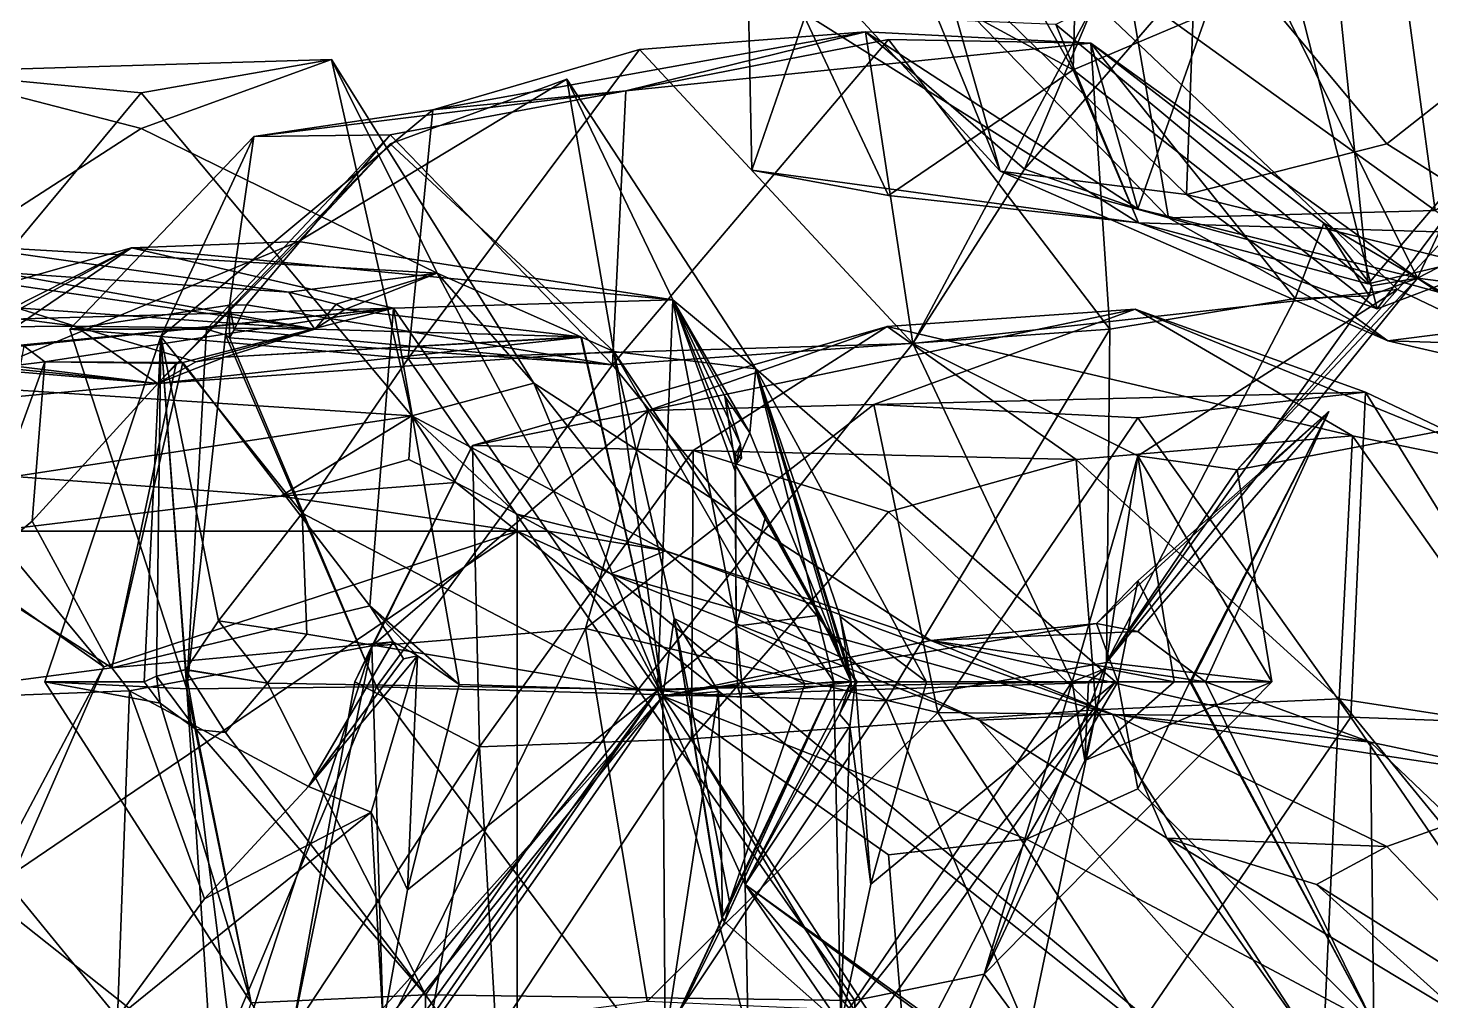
# Model space of a CAD drawing. Extents: x 290083 to 295691, y 4553739 to 4561622.
# Drawn here: x 293795.3 to 293866.2, y 4558730.4 to 4558779.6 of the extents above; entities that cross this region are included whole.
import ezdxf

# ---------------------------------------------------------------- set-up
doc = ezdxf.new("R2010")
doc.units = 0
doc.layers.add('Au_ppm_Pref_-_0_3', color=7, linetype='CONTINUOUS')

msp = doc.modelspace()

# ---------------------------------------------------------------- linework, layer by layer
at = {"layer": 'Au_ppm_Pref_-_0_3'}
for points in [[(293831.584, 4558786.445, 1923.218), (293834.484, 4558801.659, 1925.691), (293848.12, 4558777.49, 1925.798)], [(293848.12, 4558777.49, 1925.798), (293834.484, 4558801.659, 1925.691), (293848.603, 4558796.134, 1927.676)], [(293859.211, 4558782.195, 1928.03), (293848.12, 4558777.49, 1925.798), (293848.603, 4558796.134, 1927.676)], [(293864.497, 4558784.618, 1810.854), (293889.285, 4558787.433, 1811.132), (293879.028, 4558778.071, 1808.081)], [(293831.584, 4558786.445, 1923.218), (293848.12, 4558777.49, 1925.798), (293838.787, 4558771.142, 1922.086)], [(293831.584, 4558786.445, 1923.218), (293838.787, 4558771.142, 1922.086), (293831.878, 4558772.423, 1918.402)], [(293831.584, 4558786.445, 1923.218), (293831.878, 4558772.423, 1918.402), (293834.602, 4558780.308, 1916.879)], [(293861.002, 4558786.654, 1907.547), (293847.24, 4558779.785, 1911.396), (293863.035, 4558766.673, 1912.78)], [(293861.002, 4558786.654, 1907.547), (293863.035, 4558766.673, 1912.78), (293876.437, 4558782.374, 1912.6)], [(293839.891, 4558783.47, 1799.456), (293844.434, 4558772.362, 1793.676), (293832.935, 4558784.877, 1793.676)], [(293841.255, 4558783.494, 1788.265), (293832.935, 4558784.877, 1793.676), (293844.434, 4558772.362, 1793.676)], [(293841.255, 4558783.494, 1788.265), (293853.852, 4558771.179, 1788.842), (293854.375, 4558785.275, 1784.233)], [(293851.386, 4558770.463, 1872.916), (293845.667, 4558772.466, 1870.887), (293856.543, 4558785.046, 1871.59)], [(293845.667, 4558772.466, 1870.887), (293849.221, 4558780.898, 1864.719), (293856.543, 4558785.046, 1871.59)], [(293851.386, 4558770.463, 1872.916), (293856.543, 4558785.046, 1871.59), (293865.532, 4558766.958, 1875.837)], [(293853.852, 4558771.179, 1788.842), (293863.986, 4558773.743, 1784.92), (293854.375, 4558785.275, 1784.233)], [(293876.058, 4558783.263, 1783.763), (293854.375, 4558785.275, 1784.233), (293863.986, 4558773.743, 1784.92)], [(293856.543, 4558785.046, 1871.59), (293872.685, 4558782.195, 1878.742), (293865.532, 4558766.958, 1875.837)], [(293864.497, 4558784.618, 1810.854), (293866.418, 4558770.383, 1804.699), (293850.95, 4558781.549, 1805.457)], [(293864.497, 4558784.618, 1810.854), (293879.028, 4558778.071, 1808.081), (293866.418, 4558770.383, 1804.699)], [(293839.891, 4558783.47, 1799.456), (293850.95, 4558781.549, 1805.457), (293852.944, 4558770.002, 1798.475)], [(293839.891, 4558783.47, 1799.456), (293852.944, 4558770.002, 1798.475), (293844.434, 4558772.362, 1793.676)], [(293841.255, 4558783.494, 1788.265), (293844.434, 4558772.362, 1793.676), (293853.852, 4558771.179, 1788.842)], [(293877.158, 4558765.451, 1788.138), (293876.058, 4558783.263, 1783.763), (293863.986, 4558773.743, 1784.92)], [(293859.211, 4558782.195, 1928.03), (293863.497, 4558765.404, 1924.229), (293848.12, 4558777.49, 1925.798)], [(293859.211, 4558782.195, 1928.03), (293876.125, 4558782.465, 1924.317), (293863.497, 4558765.404, 1924.229)], [(293863.035, 4558766.673, 1912.78), (293873.244, 4558769.101, 1918.402), (293876.437, 4558782.374, 1912.6)], [(293863.497, 4558765.404, 1924.229), (293876.125, 4558782.465, 1924.317), (293873.244, 4558769.101, 1918.402)], [(293865.532, 4558766.958, 1875.837), (293872.685, 4558782.195, 1878.742), (293876.585, 4558772.67, 1880.002)], [(293852.944, 4558770.002, 1798.475), (293850.95, 4558781.549, 1805.457), (293866.418, 4558770.383, 1804.699)], [(293840.012, 4558763.662, 1866.218), (293864.527, 4558766.376, 1867.255), (293849.221, 4558780.898, 1864.719)], [(293840.012, 4558763.662, 1866.218), (293849.221, 4558780.898, 1864.719), (293845.667, 4558772.466, 1870.887)], [(293849.221, 4558780.898, 1864.719), (293864.527, 4558766.376, 1867.255), (293877.512, 4558780.347, 1864.603)], [(293831.878, 4558772.423, 1918.402), (293851.423, 4558769.76, 1918.528), (293834.602, 4558780.308, 1916.879)], [(293847.24, 4558779.785, 1911.396), (293834.602, 4558780.308, 1916.879), (293851.423, 4558769.76, 1918.528)], [(293864.527, 4558766.376, 1867.255), (293875.86, 4558760.975, 1871.257), (293877.512, 4558780.347, 1864.603)], [(293815.742, 4558775.46, 1872.117), (293837.617, 4558779.414, 1871.263), (293825.502, 4558776.429, 1876.172)], [(293837.617, 4558779.414, 1871.263), (293815.742, 4558775.46, 1872.117), (293826.188, 4558778.512, 1866.176)], [(293849.014, 4558778.84, 1876.827), (293825.502, 4558776.429, 1876.172), (293837.617, 4558779.414, 1871.263)], [(293837.617, 4558779.414, 1871.263), (293826.188, 4558778.512, 1866.176), (293840.012, 4558763.662, 1866.218)], [(293851.386, 4558770.463, 1872.916), (293849.014, 4558778.84, 1876.827), (293837.617, 4558779.414, 1871.263)], [(293851.386, 4558770.463, 1872.916), (293837.617, 4558779.414, 1871.263), (293845.667, 4558772.466, 1870.887)], [(293845.667, 4558772.466, 1870.887), (293837.617, 4558779.414, 1871.263), (293840.012, 4558763.662, 1866.218)], [(293851.423, 4558769.76, 1918.528), (293863.035, 4558766.673, 1912.78), (293847.24, 4558779.785, 1911.396)], [(293815.742, 4558775.46, 1872.117), (293814.49, 4558762.894, 1865.867), (293826.188, 4558778.512, 1866.176)], [(293826.188, 4558778.512, 1866.176), (293814.49, 4558762.894, 1865.867), (293840.012, 4558763.662, 1866.218)], [(293825.502, 4558776.429, 1876.172), (293838.787, 4558779.018, 1881.707), (293824.821, 4558762.571, 1882.528)], [(293849.971, 4558764.377, 1882.099), (293824.821, 4558762.571, 1882.528), (293838.787, 4558779.018, 1881.707)], [(293849.014, 4558778.84, 1876.827), (293838.787, 4558779.018, 1881.707), (293825.502, 4558776.429, 1876.172)], [(293849.014, 4558778.84, 1876.827), (293849.971, 4558764.377, 1882.099), (293838.787, 4558779.018, 1881.707)], [(293859.343, 4558765.931, 1878.328), (293849.014, 4558778.84, 1876.827), (293860.787, 4558769.732, 1876.369)], [(293860.787, 4558769.732, 1876.369), (293849.014, 4558778.84, 1876.827), (293865.532, 4558766.958, 1875.837)], [(293849.971, 4558764.377, 1882.099), (293849.014, 4558778.84, 1876.827), (293859.343, 4558765.931, 1878.328)], [(293849.014, 4558778.84, 1876.827), (293851.386, 4558770.463, 1872.916), (293865.532, 4558766.958, 1875.837)], [(293810.625, 4558778.003, 1930.281), (293800.99, 4558776.322, 1934.262), (293789.899, 4558777.384, 1929.388)], [(293810.625, 4558778.003, 1930.281), (293789.899, 4558777.384, 1929.388), (293800.99, 4558774.523, 1926.898)], [(293810.625, 4558778.003, 1930.281), (293814.675, 4558759.994, 1935.271), (293800.99, 4558776.322, 1934.262)], [(293810.625, 4558778.003, 1930.281), (293800.99, 4558774.523, 1926.898), (293815.959, 4558767.213, 1924.555)], [(293810.625, 4558778.003, 1930.281), (293820.846, 4558761.655, 1930.281), (293814.675, 4558759.994, 1935.271)], [(293810.625, 4558778.003, 1930.281), (293815.959, 4558767.213, 1924.555), (293820.846, 4558761.655, 1930.281)], [(293789.899, 4558777.384, 1929.388), (293800.99, 4558776.322, 1934.262), (293788.805, 4558761.688, 1935.011)], [(293791.83, 4558768.605, 1923.259), (293800.99, 4558774.523, 1926.898), (293789.899, 4558777.384, 1929.388)], [(293838.787, 4558771.142, 1922.086), (293848.12, 4558777.49, 1925.798), (293851.423, 4558769.76, 1918.528)], [(293848.12, 4558777.49, 1925.798), (293863.497, 4558765.404, 1924.229), (293851.423, 4558769.76, 1918.528)], [(293815.742, 4558775.46, 1872.117), (293825.502, 4558776.429, 1876.172), (293806.698, 4558774.121, 1876.827)], [(293825.502, 4558776.429, 1876.172), (293813.589, 4558774.207, 1880.103), (293806.698, 4558774.121, 1876.827)], [(293808.954, 4558768.809, 1911.554), (293822.526, 4558777.016, 1912.463), (293813.589, 4558773.749, 1915.587)], [(293822.526, 4558777.016, 1912.463), (293808.954, 4558768.809, 1911.554), (293827.883, 4558765.869, 1906.474)], [(293822.526, 4558777.016, 1912.463), (293824.901, 4558763.254, 1917.774), (293813.589, 4558773.749, 1915.587)], [(293825.502, 4558776.429, 1876.172), (293824.821, 4558762.571, 1882.528), (293813.589, 4558774.207, 1880.103)], [(293822.526, 4558777.016, 1912.463), (293832.079, 4558762.377, 1912.463), (293824.901, 4558763.254, 1917.774)], [(293832.079, 4558762.377, 1912.463), (293822.526, 4558777.016, 1912.463), (293827.883, 4558765.869, 1906.474)], [(293814.675, 4558759.994, 1935.271), (293788.805, 4558761.688, 1935.011), (293800.99, 4558776.322, 1934.262)], [(293815.742, 4558775.46, 1872.117), (293801.996, 4558764.004, 1871.027), (293814.49, 4558762.894, 1865.867)], [(293815.742, 4558775.46, 1872.117), (293806.698, 4558774.121, 1876.827), (293801.996, 4558764.004, 1871.027)], [(293815.959, 4558767.213, 1924.555), (293800.99, 4558774.523, 1926.898), (293791.83, 4558768.605, 1923.259)], [(293797.396, 4558764.377, 1876.827), (293806.698, 4558774.121, 1876.827), (293805.466, 4558765.596, 1880.249)], [(293801.996, 4558764.004, 1871.027), (293806.698, 4558774.121, 1876.827), (293797.396, 4558764.377, 1876.827)], [(293801.831, 4558761.629, 1918.166), (293813.589, 4558773.749, 1915.587), (293824.901, 4558763.254, 1917.774)], [(293801.831, 4558761.629, 1918.166), (293808.954, 4558768.809, 1911.554), (293813.589, 4558773.749, 1915.587)], [(293805.466, 4558765.596, 1880.249), (293813.589, 4558774.207, 1880.103), (293806.329, 4558765.607, 1880.659)], [(293806.698, 4558774.121, 1876.827), (293813.589, 4558774.207, 1880.103), (293805.466, 4558765.596, 1880.249)], [(293806.329, 4558765.607, 1880.659), (293813.589, 4558774.207, 1880.103), (293824.821, 4558762.571, 1882.528)], [(293853.852, 4558771.179, 1788.842), (293877.158, 4558765.451, 1788.138), (293863.986, 4558773.743, 1784.92)], [(293838.787, 4558771.142, 1922.086), (293851.423, 4558769.76, 1918.528), (293831.878, 4558772.423, 1918.402)], [(293852.944, 4558770.002, 1798.475), (293864.03, 4558763.796, 1793.466), (293844.434, 4558772.362, 1793.676)], [(293853.852, 4558771.179, 1788.842), (293844.434, 4558772.362, 1793.676), (293864.03, 4558763.796, 1793.466)], [(293865.532, 4558766.958, 1875.837), (293876.585, 4558772.67, 1880.002), (293889.322, 4558763.889, 1879.255)], [(293853.852, 4558771.179, 1788.842), (293864.03, 4558763.796, 1793.466), (293877.158, 4558765.451, 1788.138)], [(293866.418, 4558770.383, 1804.699), (293877.005, 4558763.39, 1799.765), (293852.944, 4558770.002, 1798.475)], [(293877.005, 4558763.39, 1799.765), (293864.03, 4558763.796, 1793.466), (293852.944, 4558770.002, 1798.475)], [(293863.497, 4558765.404, 1924.229), (293873.244, 4558769.101, 1918.402), (293851.423, 4558769.76, 1918.528)], [(293851.423, 4558769.76, 1918.528), (293873.244, 4558769.101, 1918.402), (293863.035, 4558766.673, 1912.78)], [(293860.787, 4558769.732, 1876.369), (293863.081, 4558766.068, 1876.649), (293859.343, 4558765.931, 1878.328)], [(293863.197, 4558766.57, 1876.776), (293860.787, 4558769.732, 1876.369), (293865.532, 4558766.958, 1875.837)], [(293863.081, 4558766.068, 1876.649), (293860.787, 4558769.732, 1876.369), (293863.197, 4558766.57, 1876.776)], [(293801.831, 4558761.629, 1918.166), (293788.628, 4558760.408, 1913.028), (293808.954, 4558768.809, 1911.554)], [(293788.628, 4558760.408, 1913.028), (293800.515, 4558768.493, 1906.707), (293808.954, 4558768.809, 1911.554)], [(293791.83, 4558768.605, 1923.259), (293793.751, 4558767.265, 1922.28), (293808.461, 4558766.25, 1922.924)], [(293791.83, 4558768.605, 1923.259), (293808.461, 4558766.25, 1922.924), (293815.959, 4558767.213, 1924.555)], [(293808.954, 4558768.809, 1911.554), (293800.515, 4558768.493, 1906.707), (293827.883, 4558765.869, 1906.474)], [(293777.495, 4558761.944, 1905.753), (293792.758, 4558764.58, 1903.187), (293800.515, 4558768.493, 1906.707)], [(293800.515, 4558768.493, 1906.707), (293788.628, 4558760.408, 1913.028), (293777.495, 4558761.944, 1905.753)], [(293792.758, 4558764.58, 1903.187), (293793.885, 4558764.872, 1903.181), (293800.515, 4558768.493, 1906.707)], [(293793.885, 4558764.872, 1903.181), (293813.75, 4558765.436, 1899.818), (293800.515, 4558768.493, 1906.707)], [(293800.515, 4558768.493, 1906.707), (293813.75, 4558765.436, 1899.818), (293827.883, 4558765.869, 1906.474)], [(293791.249, 4558767.095, 1922.087), (293809.782, 4558764.377, 1922.547), (293793.751, 4558767.265, 1922.28)], [(293793.751, 4558767.265, 1922.28), (293809.782, 4558764.377, 1922.547), (293808.461, 4558766.25, 1922.924)], [(293810.861, 4558765.636, 1922.635), (293815.959, 4558767.213, 1924.555), (293808.461, 4558766.25, 1922.924)], [(293811.301, 4558765.372, 1922.449), (293815.959, 4558767.213, 1924.555), (293810.861, 4558765.636, 1922.635)], [(293811.301, 4558765.372, 1922.449), (293823.221, 4558763.998, 1919.048), (293815.959, 4558767.213, 1924.555)], [(293815.959, 4558767.213, 1924.555), (293823.221, 4558763.998, 1919.048), (293827.368, 4558745.821, 1924.304)], [(293820.846, 4558761.655, 1930.281), (293815.959, 4558767.213, 1924.555), (293827.368, 4558745.821, 1924.304)], [(293791.249, 4558767.095, 1922.087), (293794.691, 4558765.461, 1920.807), (293809.782, 4558764.377, 1922.547)], [(293849.8, 4558747.531, 1876.085), (293863.081, 4558766.068, 1876.649), (293865.532, 4558766.958, 1875.837)], [(293856.417, 4558757.263, 1870.887), (293849.8, 4558747.531, 1876.085), (293865.532, 4558766.958, 1875.837)], [(293856.417, 4558757.263, 1870.887), (293865.532, 4558766.958, 1875.837), (293875.86, 4558760.975, 1871.257)], [(293863.081, 4558766.068, 1876.649), (293863.197, 4558766.57, 1876.776), (293865.532, 4558766.958, 1875.837)], [(293865.532, 4558766.958, 1875.837), (293889.322, 4558763.889, 1879.255), (293882.787, 4558755.33, 1876.827)], [(293865.532, 4558766.958, 1875.837), (293882.787, 4558755.33, 1876.827), (293875.86, 4558760.975, 1871.257)], [(293797.668, 4558764.533, 1920.286), (293786.109, 4558766.033, 1920.485), (293779.313, 4558764.377, 1918.402)], [(293797.668, 4558764.533, 1920.286), (293794.691, 4558765.461, 1920.807), (293786.109, 4558766.033, 1920.485)], [(293808.461, 4558766.25, 1922.924), (293809.782, 4558764.377, 1922.547), (293810.861, 4558765.636, 1922.635)], [(293827.883, 4558765.869, 1906.474), (293813.75, 4558765.436, 1899.818), (293827.111, 4558746.118, 1900.1)], [(293827.883, 4558765.869, 1906.474), (293827.111, 4558746.118, 1900.1), (293831.081, 4558749.373, 1903.829)], [(293831.031, 4558758.036, 1906.354), (293827.883, 4558765.869, 1906.474), (293831.036, 4558757.196, 1906.109)], [(293831.036, 4558757.196, 1906.109), (293827.883, 4558765.869, 1906.474), (293831.081, 4558749.373, 1903.829)], [(293831.302, 4558758.546, 1906.693), (293827.883, 4558765.869, 1906.474), (293831.031, 4558758.036, 1906.354)], [(293830.513, 4558760.998, 1907.436), (293827.883, 4558765.869, 1906.474), (293831.302, 4558758.546, 1906.693)], [(293831.767, 4558759.142, 1908.38), (293827.883, 4558765.869, 1906.474), (293830.513, 4558760.998, 1907.436)], [(293832.079, 4558762.377, 1912.463), (293827.883, 4558765.869, 1906.474), (293831.767, 4558759.142, 1908.38)], [(293840.012, 4558763.662, 1866.218), (293851.386, 4558757.976, 1868.754), (293864.527, 4558766.376, 1867.255)], [(293849.8, 4558747.531, 1876.085), (293859.343, 4558765.931, 1878.328), (293863.081, 4558766.068, 1876.649)], [(293849.8, 4558747.531, 1876.085), (293849.971, 4558764.377, 1882.099), (293859.343, 4558765.931, 1878.328)], [(293851.386, 4558757.976, 1868.754), (293856.417, 4558757.263, 1870.887), (293864.527, 4558766.376, 1867.255)], [(293856.417, 4558757.263, 1870.887), (293875.86, 4558760.975, 1871.257), (293864.527, 4558766.376, 1867.255)], [(293813.75, 4558765.436, 1899.818), (293793.885, 4558764.872, 1903.181), (293794.56, 4558763.532, 1901.226)], [(293794.56, 4558763.532, 1901.226), (293795.069, 4558763.531, 1901.052), (293813.75, 4558765.436, 1899.818)], [(293794.691, 4558765.461, 1920.807), (293797.668, 4558764.533, 1920.286), (293809.782, 4558764.377, 1922.547)], [(293795.069, 4558763.531, 1901.052), (293796.13, 4558762.725, 1898.559), (293813.75, 4558765.436, 1899.818)], [(293796.13, 4558762.725, 1898.559), (293803.097, 4558762.689, 1896.12), (293813.75, 4558765.436, 1899.818)], [(293804.302, 4558764.377, 1880.249), (293797.396, 4558764.377, 1876.827), (293805.466, 4558765.596, 1880.249)], [(293803.097, 4558762.689, 1896.12), (293812.551, 4558750.395, 1896.201), (293813.75, 4558765.436, 1899.818)], [(293804.302, 4558764.377, 1880.249), (293805.466, 4558765.596, 1880.249), (293805.26, 4558764.097, 1880.674)], [(293805.466, 4558765.596, 1880.249), (293805.47, 4558763.948, 1880.797), (293805.26, 4558764.097, 1880.674)], [(293805.466, 4558765.596, 1880.249), (293806.329, 4558765.607, 1880.659), (293805.697, 4558764.339, 1880.776)], [(293805.47, 4558763.948, 1880.797), (293805.466, 4558765.596, 1880.249), (293805.697, 4558764.339, 1880.776)], [(293806.329, 4558765.607, 1880.659), (293824.821, 4558762.571, 1882.528), (293805.697, 4558764.339, 1880.776)], [(293810.861, 4558765.636, 1922.635), (293809.782, 4558764.377, 1922.547), (293811.301, 4558765.372, 1922.449)], [(293811.301, 4558765.372, 1922.449), (293809.782, 4558764.377, 1922.547), (293823.221, 4558763.998, 1919.048)], [(293812.551, 4558750.395, 1896.201), (293817.083, 4558746.415, 1896.847), (293813.75, 4558765.436, 1899.818)], [(293827.111, 4558746.118, 1900.1), (293813.75, 4558765.436, 1899.818), (293817.083, 4558746.415, 1896.847)], [(293826.635, 4558760.272, 1847.429), (293851.247, 4558765.384, 1847.378), (293838.036, 4558760.576, 1852.866)], [(293826.635, 4558760.272, 1847.429), (293838.724, 4558764.51, 1841.179), (293851.247, 4558765.384, 1847.378)], [(293862.906, 4558761.19, 1852.516), (293838.036, 4558760.576, 1852.866), (293851.247, 4558765.384, 1847.378)], [(293838.724, 4558764.51, 1841.179), (293862.239, 4558758.989, 1842.163), (293851.247, 4558765.384, 1847.378)], [(293871.456, 4558757.123, 1847.13), (293862.906, 4558761.19, 1852.516), (293851.247, 4558765.384, 1847.378)], [(293862.239, 4558758.989, 1842.163), (293871.456, 4558757.123, 1847.13), (293851.247, 4558765.384, 1847.378)], [(293888.936, 4558758.033, 1793.792), (293877.158, 4558765.451, 1788.138), (293864.03, 4558763.796, 1793.466)], [(293797.668, 4558764.533, 1920.286), (293779.313, 4558764.377, 1918.402), (293801.831, 4558761.629, 1918.166)], [(293801.831, 4558761.629, 1918.166), (293779.313, 4558764.377, 1918.402), (293783.378, 4558763.509, 1917.668)], [(293804.302, 4558764.377, 1880.249), (293803.308, 4558746.207, 1876.564), (293797.396, 4558764.377, 1876.827)], [(293801.996, 4558764.004, 1871.027), (293797.396, 4558764.377, 1876.827), (293803.308, 4558746.207, 1876.564)], [(293803.769, 4558762.723, 1919.331), (293797.668, 4558764.533, 1920.286), (293801.831, 4558761.629, 1918.166)], [(293797.668, 4558764.533, 1920.286), (293803.769, 4558762.723, 1919.331), (293809.782, 4558764.377, 1922.547)], [(293805.26, 4558764.097, 1880.674), (293803.308, 4558746.207, 1876.564), (293804.302, 4558764.377, 1880.249)], [(293803.769, 4558762.723, 1919.331), (293805.206, 4558762.963, 1919.692), (293809.782, 4558764.377, 1922.547)], [(293805.206, 4558762.963, 1919.692), (293823.233, 4558763.987, 1919.042), (293809.782, 4558764.377, 1922.547)], [(293805.697, 4558764.339, 1880.776), (293824.821, 4558762.571, 1882.528), (293805.47, 4558763.948, 1880.797)], [(293805.47, 4558763.948, 1880.797), (293805.697, 4558764.339, 1880.776), (293805.47, 4558763.948, 1880.797)], [(293823.221, 4558763.998, 1919.048), (293809.782, 4558764.377, 1922.547), (293823.233, 4558763.987, 1919.042)], [(293826.635, 4558760.272, 1847.429), (293817.748, 4558758.495, 1841.191), (293838.724, 4558764.51, 1841.179)], [(293817.748, 4558758.495, 1841.191), (293828.903, 4558758.249, 1836.014), (293838.724, 4558764.51, 1841.179)], [(293838.659, 4558745.6, 1882.1), (293824.821, 4558762.571, 1882.528), (293849.971, 4558764.377, 1882.099)], [(293828.903, 4558758.249, 1836.014), (293848.266, 4558757.798, 1835.973), (293838.724, 4558764.51, 1841.179)], [(293849.8, 4558747.531, 1876.085), (293838.659, 4558745.6, 1882.1), (293849.971, 4558764.377, 1882.099)], [(293862.239, 4558758.989, 1842.163), (293838.724, 4558764.51, 1841.179), (293848.266, 4558757.798, 1835.973)], [(293801.149, 4558746.559, 1867.487), (293801.996, 4558764.004, 1871.027), (293796.12, 4558746.559, 1870.887)], [(293796.12, 4558746.559, 1870.887), (293801.996, 4558764.004, 1871.027), (293803.308, 4558746.207, 1876.564)], [(293801.149, 4558746.559, 1867.487), (293801.775, 4558746.84, 1867.13), (293801.996, 4558764.004, 1871.027)], [(293803.251, 4558747.171, 1866.21), (293801.996, 4558764.004, 1871.027), (293801.775, 4558746.84, 1867.13)], [(293823.263, 4558763.979, 1919.015), (293805.206, 4558762.963, 1919.692), (293801.831, 4558761.629, 1918.166)], [(293823.263, 4558763.979, 1919.015), (293801.831, 4558761.629, 1918.166), (293824.901, 4558763.254, 1917.774)], [(293804.911, 4558749.641, 1866.198), (293809.135, 4558755.078, 1865.948), (293801.996, 4558764.004, 1871.027)], [(293814.49, 4558762.894, 1865.867), (293801.996, 4558764.004, 1871.027), (293809.135, 4558755.078, 1865.948)], [(293803.251, 4558747.171, 1866.21), (293804.911, 4558749.641, 1866.198), (293801.996, 4558764.004, 1871.027)], [(293812.891, 4558746.293, 1883.189), (293803.308, 4558746.207, 1876.564), (293805.26, 4558764.097, 1880.674)], [(293805.206, 4558762.963, 1919.692), (293823.263, 4558763.979, 1919.015), (293823.233, 4558763.987, 1919.042)], [(293812.891, 4558746.293, 1883.189), (293805.26, 4558764.097, 1880.674), (293805.47, 4558763.948, 1880.797)], [(293812.891, 4558746.293, 1883.189), (293805.47, 4558763.948, 1880.797), (293805.47, 4558763.948, 1880.797)], [(293824.821, 4558762.571, 1882.528), (293812.891, 4558746.293, 1883.189), (293805.47, 4558763.948, 1880.797)], [(293826.122, 4558746.167, 1866.259), (293840.012, 4558763.662, 1866.218), (293814.49, 4558762.894, 1865.867)], [(293823.221, 4558763.998, 1919.048), (293823.233, 4558763.987, 1919.042), (293827.368, 4558745.821, 1924.304)], [(293823.233, 4558763.987, 1919.042), (293823.263, 4558763.979, 1919.015), (293827.368, 4558745.821, 1924.304)], [(293824.901, 4558763.254, 1917.774), (293827.368, 4558745.821, 1924.304), (293823.263, 4558763.979, 1919.015)], [(293826.122, 4558746.167, 1866.259), (293848.077, 4558746.559, 1866.508), (293840.012, 4558763.662, 1866.218)], [(293840.012, 4558763.662, 1866.218), (293848.077, 4558746.559, 1866.508), (293851.386, 4558757.976, 1868.754)], [(293877.005, 4558763.39, 1799.765), (293888.936, 4558758.033, 1793.792), (293864.03, 4558763.796, 1793.466)], [(293801.831, 4558761.629, 1918.166), (293783.378, 4558763.509, 1917.668), (293781.894, 4558763.277, 1916.913)], [(293801.831, 4558761.629, 1918.166), (293781.894, 4558763.277, 1916.913), (293788.628, 4558760.408, 1913.028)], [(293796.13, 4558762.725, 1898.559), (293795.069, 4558763.531, 1901.052), (293794.898, 4558762.57, 1898.948)], [(293803.769, 4558762.723, 1919.331), (293801.831, 4558761.629, 1918.166), (293805.206, 4558762.963, 1919.692)], [(293826.122, 4558746.167, 1866.259), (293814.49, 4558762.894, 1865.867), (293809.135, 4558755.078, 1865.948)], [(293834.56, 4558746.435, 1919.006), (293827.946, 4558749.751, 1922.042), (293824.901, 4558763.254, 1917.774)], [(293834.56, 4558746.435, 1919.006), (293824.901, 4558763.254, 1917.774), (293836.014, 4558746.559, 1917.934)], [(293827.368, 4558745.821, 1924.304), (293824.901, 4558763.254, 1917.774), (293827.946, 4558749.751, 1922.042)], [(293824.901, 4558763.254, 1917.774), (293832.079, 4558762.377, 1912.463), (293836.014, 4558746.559, 1917.934)], [(293796.13, 4558762.725, 1898.559), (293792.188, 4558751.936, 1895.819), (293795.486, 4558754.667, 1895.674)], [(293794.898, 4558762.57, 1898.948), (293792.188, 4558751.936, 1895.819), (293796.13, 4558762.725, 1898.559)], [(293796.13, 4558762.725, 1898.559), (293795.486, 4558754.667, 1895.674), (293802.772, 4558762.643, 1896.107)], [(293802.772, 4558762.643, 1896.107), (293795.486, 4558754.667, 1895.674), (293799.518, 4558747.262, 1895.663)], [(293803.097, 4558762.689, 1896.12), (293796.13, 4558762.725, 1898.559), (293802.772, 4558762.643, 1896.107)], [(293799.518, 4558747.262, 1895.663), (293803.097, 4558762.689, 1896.12), (293802.772, 4558762.643, 1896.107)], [(293803.097, 4558762.689, 1896.12), (293799.518, 4558747.262, 1895.663), (293812.551, 4558750.395, 1896.201)], [(293824.821, 4558762.571, 1882.528), (293838.659, 4558745.6, 1882.1), (293812.891, 4558746.293, 1883.189)], [(293832.079, 4558762.377, 1912.463), (293831.767, 4558759.142, 1908.38), (293836.312, 4558748.002, 1907.209)], [(293832.079, 4558762.377, 1912.463), (293836.312, 4558748.002, 1907.209), (293836.898, 4558746.559, 1907.051)], [(293832.079, 4558762.377, 1912.463), (293836.343, 4558749.857, 1908.362), (293840.705, 4558746.559, 1908.593)], [(293832.079, 4558762.377, 1912.463), (293836.801, 4558747.119, 1907.273), (293836.343, 4558749.857, 1908.362)], [(293832.079, 4558762.377, 1912.463), (293836.898, 4558746.559, 1907.051), (293836.801, 4558747.119, 1907.273)], [(293832.079, 4558762.377, 1912.463), (293840.705, 4558746.559, 1908.593), (293850.263, 4558746.559, 1912.463)], [(293832.079, 4558762.377, 1912.463), (293850.263, 4558746.559, 1912.463), (293836.014, 4558746.559, 1917.934)], [(293814.675, 4558759.994, 1935.271), (293794.576, 4558756.931, 1936.381), (293788.805, 4558761.688, 1935.011)], [(293820.846, 4558761.655, 1930.281), (293827.506, 4558753.166, 1936.003), (293814.675, 4558759.994, 1935.271)], [(293840.932, 4558748.649, 1930.67), (293827.506, 4558753.166, 1936.003), (293820.846, 4558761.655, 1930.281)], [(293827.368, 4558745.821, 1924.304), (293840.932, 4558748.649, 1930.67), (293820.846, 4558761.655, 1930.281)], [(293831.051, 4558757.5, 1906.523), (293830.513, 4558760.998, 1907.436), (293831.302, 4558758.546, 1906.693)], [(293831.767, 4558759.142, 1908.38), (293830.513, 4558760.998, 1907.436), (293831.051, 4558757.5, 1906.523)], [(293851.386, 4558759.889, 1857.513), (293838.036, 4558760.576, 1852.866), (293862.906, 4558761.19, 1852.516)], [(293851.386, 4558759.889, 1857.513), (293862.906, 4558761.19, 1852.516), (293862.166, 4558744.76, 1857.551)], [(293862.906, 4558761.19, 1852.516), (293873.307, 4558744.361, 1852.181), (293862.166, 4558744.76, 1857.551)], [(293873.307, 4558744.361, 1852.181), (293862.906, 4558761.19, 1852.516), (293871.456, 4558757.123, 1847.13)], [(293823.466, 4558749.254, 1854.377), (293812.663, 4558748.361, 1847.062), (293826.635, 4558760.272, 1847.429)], [(293826.635, 4558760.272, 1847.429), (293812.663, 4558748.361, 1847.062), (293817.748, 4558758.495, 1841.191)], [(293841.279, 4558744.998, 1857.314), (293823.466, 4558749.254, 1854.377), (293838.036, 4558760.576, 1852.866)], [(293838.036, 4558760.576, 1852.866), (293823.466, 4558749.254, 1854.377), (293826.635, 4558760.272, 1847.429)], [(293851.386, 4558759.889, 1857.513), (293841.279, 4558744.998, 1857.314), (293838.036, 4558760.576, 1852.866)], [(293849.304, 4558749.503, 1924.341), (293861.048, 4558760.223, 1924.341), (293851.386, 4558749.095, 1925.187)], [(293861.048, 4558760.223, 1924.341), (293849.304, 4558749.503, 1924.341), (293851.386, 4558751.655, 1922.643)], [(293861.048, 4558760.223, 1924.341), (293854.807, 4558746.559, 1925.954), (293851.386, 4558749.095, 1925.187)], [(293861.048, 4558760.223, 1924.341), (293851.386, 4558751.655, 1922.643), (293854.019, 4558746.559, 1923.1)], [(293854.081, 4558746.559, 1924.341), (293861.048, 4558760.223, 1924.341), (293854.019, 4558746.559, 1923.1)], [(293861.048, 4558760.223, 1924.341), (293854.081, 4558746.559, 1924.341), (293854.807, 4558746.559, 1925.954)], [(293814.675, 4558759.994, 1935.271), (293808.051, 4558755.945, 1936.548), (293794.576, 4558756.931, 1936.381)], [(293808.051, 4558755.945, 1936.548), (293814.675, 4558759.994, 1935.271), (293814.525, 4558757.799, 1936.502)], [(293814.525, 4558757.799, 1936.502), (293814.675, 4558759.994, 1935.271), (293816.899, 4558756.632, 1936.585)], [(293816.899, 4558756.632, 1936.585), (293814.675, 4558759.994, 1935.271), (293820, 4558755.036, 1936.733)], [(293814.675, 4558759.994, 1935.271), (293827.506, 4558753.166, 1936.003), (293820, 4558755.036, 1936.733)], [(293851.386, 4558759.889, 1857.513), (293862.166, 4558744.76, 1857.551), (293841.279, 4558744.998, 1857.314)], [(293831.767, 4558759.142, 1908.38), (293831.051, 4558757.5, 1906.523), (293836.312, 4558748.002, 1907.209)], [(293862.239, 4558758.989, 1842.163), (293848.266, 4558757.798, 1835.973), (293861.577, 4558745.685, 1835.522)], [(293872.856, 4558743.95, 1842.249), (293862.239, 4558758.989, 1842.163), (293861.577, 4558745.685, 1835.522)], [(293871.456, 4558757.123, 1847.13), (293862.239, 4558758.989, 1842.163), (293872.856, 4558743.95, 1842.249)], [(293817.748, 4558758.495, 1841.191), (293812.663, 4558748.361, 1847.062), (293811.806, 4558746.559, 1841.191)], [(293818.101, 4558743.269, 1836.233), (293817.748, 4558758.495, 1841.191), (293811.806, 4558746.559, 1841.191)], [(293818.101, 4558743.269, 1836.233), (293828.903, 4558758.249, 1836.014), (293817.748, 4558758.495, 1841.191)], [(293818.101, 4558743.269, 1836.233), (293828.823, 4558743.674, 1831.516), (293828.903, 4558758.249, 1836.014)], [(293828.823, 4558743.674, 1831.516), (293838.787, 4558755.152, 1832.387), (293828.903, 4558758.249, 1836.014)], [(293848.266, 4558757.798, 1835.973), (293828.903, 4558758.249, 1836.014), (293838.787, 4558755.152, 1832.387)], [(293831.302, 4558758.546, 1906.693), (293831.031, 4558758.036, 1906.354), (293831.356, 4558757.844, 1906.523)], [(293831.036, 4558757.196, 1906.109), (293831.051, 4558757.5, 1906.523), (293831.031, 4558758.036, 1906.354)], [(293831.031, 4558758.036, 1906.354), (293831.051, 4558757.5, 1906.523), (293831.356, 4558757.844, 1906.523)], [(293831.356, 4558757.844, 1906.523), (293831.051, 4558757.5, 1906.523), (293831.302, 4558758.546, 1906.693)], [(293848.077, 4558746.559, 1866.508), (293849.762, 4558747.229, 1867.287), (293851.386, 4558757.976, 1868.754)], [(293849.762, 4558747.229, 1867.287), (293853.229, 4558746.559, 1868.745), (293851.386, 4558757.976, 1868.754)], [(293853.229, 4558746.559, 1868.745), (293858.163, 4558746.559, 1870.887), (293851.386, 4558757.976, 1868.754)], [(293858.163, 4558746.559, 1870.887), (293856.417, 4558757.263, 1870.887), (293851.386, 4558757.976, 1868.754)], [(293816.899, 4558756.632, 1936.585), (293808.051, 4558755.945, 1936.548), (293814.525, 4558757.799, 1936.502)], [(293831.036, 4558757.196, 1906.109), (293831.081, 4558749.373, 1903.829), (293831.051, 4558757.5, 1906.523)], [(293831.051, 4558757.5, 1906.523), (293831.081, 4558749.373, 1903.829), (293832.577, 4558754.965, 1906.523)], [(293831.051, 4558757.5, 1906.523), (293832.577, 4558754.965, 1906.523), (293835.328, 4558749.921, 1906.951)], [(293831.051, 4558757.5, 1906.523), (293835.328, 4558749.921, 1906.951), (293836.312, 4558748.002, 1907.209)], [(293848.266, 4558757.798, 1835.973), (293838.787, 4558755.152, 1832.387), (293849.276, 4558745.141, 1830.779)], [(293861.577, 4558745.685, 1835.522), (293848.266, 4558757.798, 1835.973), (293849.276, 4558745.141, 1830.779)], [(293856.417, 4558757.263, 1870.887), (293858.163, 4558746.559, 1870.887), (293849.8, 4558747.531, 1876.085)], [(293808.051, 4558755.945, 1936.548), (293793.414, 4558754.17, 1936.521), (293794.576, 4558756.931, 1936.381)], [(293820, 4558754.17, 1936.744), (293808.051, 4558755.945, 1936.548), (293816.899, 4558756.632, 1936.585)], [(293820, 4558755.036, 1936.733), (293820, 4558754.17, 1936.744), (293816.899, 4558756.632, 1936.585)], [(293820, 4558754.17, 1936.744), (293793.414, 4558754.17, 1936.521), (293808.051, 4558755.945, 1936.548)], [(293809.376, 4558748.958, 1866.053), (293809.135, 4558755.078, 1865.948), (293804.911, 4558749.641, 1866.198)], [(293826.122, 4558746.167, 1866.259), (293809.135, 4558755.078, 1865.948), (293809.376, 4558748.958, 1866.053)], [(293828.823, 4558743.674, 1831.516), (293849.276, 4558745.141, 1830.779), (293838.787, 4558755.152, 1832.387)], [(293795.486, 4558754.667, 1895.674), (293792.188, 4558751.936, 1895.819), (293799.518, 4558747.262, 1895.663)], [(293821.594, 4558754.17, 1936.833), (293820, 4558754.17, 1936.744), (293820, 4558755.036, 1936.733)], [(293820, 4558755.036, 1936.733), (293827.506, 4558753.166, 1936.003), (293821.594, 4558754.17, 1936.833)], [(293835.328, 4558749.921, 1906.951), (293832.577, 4558754.965, 1906.523), (293831.081, 4558749.373, 1903.829)], [(293820, 4558754.17, 1936.744), (293793.047, 4558735.878, 1939.126), (293799.11, 4558747.31, 1937.547)], [(293820, 4558714.485, 1942.404), (293793.047, 4558735.878, 1939.126), (293820, 4558754.17, 1936.744)], [(293793.414, 4558754.17, 1936.521), (293799.11, 4558747.31, 1937.547), (293794.174, 4558750.804, 1937.007)], [(293820, 4558754.17, 1936.744), (293799.11, 4558747.31, 1937.547), (293793.414, 4558754.17, 1936.521)], [(293821.594, 4558754.17, 1936.833), (293824.74, 4558752.011, 1937.276), (293820, 4558754.17, 1936.744)], [(293820, 4558754.17, 1936.744), (293824.74, 4558752.011, 1937.276), (293870, 4558714.485, 1944.465)], [(293870, 4558714.485, 1944.465), (293820, 4558714.485, 1942.404), (293820, 4558754.17, 1936.744)], [(293821.594, 4558754.17, 1936.833), (293827.506, 4558753.166, 1936.003), (293824.74, 4558752.011, 1937.276)], [(293827.506, 4558753.166, 1936.003), (293830.989, 4558750.235, 1937.844), (293824.74, 4558752.011, 1937.276)], [(293830.989, 4558750.235, 1937.844), (293827.506, 4558753.166, 1936.003), (293850.117, 4558744.916, 1936.366)], [(293827.506, 4558753.166, 1936.003), (293840.932, 4558748.649, 1930.67), (293850.117, 4558744.916, 1936.366)], [(293799.518, 4558747.262, 1895.663), (293792.188, 4558751.936, 1895.819), (293786.707, 4558745.577, 1896.087)], [(293824.74, 4558752.011, 1937.276), (293830.989, 4558750.235, 1937.844), (293843.372, 4558744.612, 1939.232)], [(293824.74, 4558752.011, 1937.276), (293843.372, 4558744.612, 1939.232), (293870, 4558714.485, 1944.465)], [(293849.304, 4558749.503, 1924.341), (293850.374, 4558746.559, 1923.864), (293851.386, 4558751.655, 1922.643)], [(293851.386, 4558751.655, 1922.643), (293850.374, 4558746.559, 1923.864), (293854.019, 4558746.559, 1923.1)], [(293794.174, 4558750.804, 1937.007), (293799.11, 4558747.31, 1937.547), (293791.193, 4558729.198, 1936.04)], [(293812.551, 4558750.395, 1896.201), (293799.518, 4558747.262, 1895.663), (293813.741, 4558748.578, 1896.205)], [(293814.962, 4558747.868, 1896.457), (293817.083, 4558746.415, 1896.847), (293812.551, 4558750.395, 1896.201)], [(293813.741, 4558748.578, 1896.205), (293814.962, 4558747.868, 1896.457), (293812.551, 4558750.395, 1896.201)], [(293830.989, 4558750.235, 1937.844), (293850.117, 4558744.916, 1936.366), (293843.372, 4558744.612, 1939.232)], [(293807.392, 4558746.488, 1866.075), (293804.911, 4558749.641, 1866.198), (293803.251, 4558747.171, 1866.21)], [(293807.392, 4558746.488, 1866.075), (293809.376, 4558748.958, 1866.053), (293804.911, 4558749.641, 1866.198)], [(293830.186, 4558746.061, 1922.228), (293827.368, 4558745.821, 1924.304), (293827.946, 4558749.751, 1922.042)], [(293827.368, 4558745.821, 1924.304), (293849.304, 4558749.503, 1924.341), (293840.932, 4558748.649, 1930.67)], [(293849.304, 4558749.503, 1924.341), (293827.368, 4558745.821, 1924.304), (293850.374, 4558746.559, 1923.864)], [(293827.946, 4558749.751, 1922.042), (293834.56, 4558746.435, 1919.006), (293830.751, 4558735.435, 1918.402)], [(293827.946, 4558749.751, 1922.042), (293830.751, 4558735.435, 1918.402), (293830.35, 4558734.626, 1918.402)], [(293827.946, 4558749.751, 1922.042), (293830.384, 4558734.617, 1918.421), (293830.186, 4558746.061, 1922.228)], [(293830.35, 4558734.626, 1918.402), (293830.384, 4558734.617, 1918.421), (293827.946, 4558749.751, 1922.042)], [(293835.328, 4558749.921, 1906.951), (293831.081, 4558749.373, 1903.829), (293836.898, 4558746.559, 1907.051)], [(293836.898, 4558746.559, 1907.051), (293836.312, 4558748.002, 1907.209), (293835.328, 4558749.921, 1906.951)], [(293836.343, 4558749.857, 1908.362), (293836.801, 4558747.119, 1907.273), (293837.111, 4558746.559, 1907.313)], [(293837.111, 4558746.559, 1907.313), (293840.705, 4558746.559, 1908.593), (293836.343, 4558749.857, 1908.362)], [(293849.304, 4558749.503, 1924.341), (293851.386, 4558749.095, 1925.187), (293840.932, 4558748.649, 1930.67)], [(293826.122, 4558746.167, 1866.259), (293809.376, 4558748.958, 1866.053), (293807.392, 4558746.488, 1866.075)], [(293812.663, 4558748.361, 1847.062), (293823.466, 4558749.254, 1854.377), (293813.246, 4558728.657, 1853.274)], [(293826.587, 4558730.396, 1857.58), (293813.246, 4558728.657, 1853.274), (293823.466, 4558749.254, 1854.377)], [(293826.587, 4558730.396, 1857.58), (293823.466, 4558749.254, 1854.377), (293841.279, 4558744.998, 1857.314)], [(293831.081, 4558749.373, 1903.829), (293827.111, 4558746.118, 1900.1), (293831.15, 4558746.365, 1902.987)], [(293831.081, 4558749.373, 1903.829), (293831.15, 4558746.365, 1902.987), (293831.38, 4558746.31, 1903.132)], [(293831.081, 4558749.373, 1903.829), (293831.38, 4558746.31, 1903.132), (293836.898, 4558746.559, 1907.051)], [(293851.386, 4558749.095, 1925.187), (293854.807, 4558746.559, 1925.954), (293840.932, 4558748.649, 1930.67)], [(293800.413, 4558746.104, 1895.653), (293813.741, 4558748.578, 1896.205), (293799.518, 4558747.262, 1895.663)], [(293800.413, 4558746.104, 1895.653), (293809.458, 4558741.267, 1895.796), (293813.741, 4558748.578, 1896.205)], [(293812.663, 4558748.361, 1847.062), (293813.246, 4558728.657, 1853.274), (293806.252, 4558728.741, 1847.13)], [(293812.663, 4558748.361, 1847.062), (293806.252, 4558728.741, 1847.13), (293808.631, 4558728.874, 1841.207)], [(293812.663, 4558748.361, 1847.062), (293808.631, 4558728.874, 1841.207), (293811.806, 4558746.559, 1841.191)], [(293809.458, 4558741.267, 1895.796), (293814.264, 4558747.711, 1896.192), (293813.741, 4558748.578, 1896.205)], [(293813.741, 4558748.578, 1896.205), (293814.264, 4558747.711, 1896.192), (293814.962, 4558747.868, 1896.457)], [(293854.807, 4558746.559, 1925.954), (293863.146, 4558743.502, 1930.904), (293840.932, 4558748.649, 1930.67)], [(293863.146, 4558743.502, 1930.904), (293850.117, 4558744.916, 1936.366), (293840.932, 4558748.649, 1930.67)], [(293791.193, 4558729.198, 1936.04), (293799.11, 4558747.31, 1937.547), (293793.047, 4558735.878, 1939.126)], [(293812.619, 4558739.97, 1897.525), (293814.962, 4558747.868, 1896.457), (293809.458, 4558741.267, 1895.796)], [(293809.458, 4558741.267, 1895.796), (293814.962, 4558747.868, 1896.457), (293814.264, 4558747.711, 1896.192)], [(293814.962, 4558747.868, 1896.457), (293812.619, 4558739.97, 1897.525), (293814.465, 4558736.037, 1899.377)], [(293814.465, 4558736.037, 1899.377), (293817.083, 4558746.415, 1896.847), (293814.962, 4558747.868, 1896.457)], [(293849.8, 4558747.531, 1876.085), (293845.856, 4558728.741, 1876.908), (293838.659, 4558745.6, 1882.1)], [(293843.62, 4558731.776, 1870.887), (293845.856, 4558728.741, 1876.908), (293849.8, 4558747.531, 1876.085)], [(293858.163, 4558746.559, 1870.887), (293843.62, 4558731.776, 1870.887), (293849.8, 4558747.531, 1876.085)], [(293786.707, 4558745.577, 1896.087), (293800.413, 4558746.104, 1895.653), (293799.518, 4558747.262, 1895.663)], [(293796.12, 4558746.559, 1870.887), (293801.961, 4558745.468, 1867.464), (293801.149, 4558746.559, 1867.487)], [(293806.56, 4558730.328, 1871.664), (293801.961, 4558745.468, 1867.464), (293796.12, 4558746.559, 1870.887)], [(293806.56, 4558730.328, 1871.664), (293796.12, 4558746.559, 1870.887), (293803.308, 4558746.207, 1876.564)], [(293801.961, 4558745.468, 1867.464), (293801.775, 4558746.84, 1867.13), (293801.149, 4558746.559, 1867.487)], [(293803.245, 4558747.156, 1866.21), (293803.251, 4558747.171, 1866.21), (293801.775, 4558746.84, 1867.13)], [(293803.783, 4558744.138, 1866.875), (293803.245, 4558747.156, 1866.21), (293801.775, 4558746.84, 1867.13)], [(293803.783, 4558744.138, 1866.875), (293801.775, 4558746.84, 1867.13), (293801.961, 4558745.468, 1867.464)], [(293803.245, 4558747.156, 1866.21), (293807.392, 4558746.488, 1866.075), (293803.251, 4558747.171, 1866.21)], [(293805.253, 4558743.992, 1866.102), (293803.245, 4558747.156, 1866.21), (293803.783, 4558744.138, 1866.875)], [(293805.253, 4558743.992, 1866.102), (293807.392, 4558746.488, 1866.075), (293803.245, 4558747.156, 1866.21)], [(293818.101, 4558743.269, 1836.233), (293811.806, 4558746.559, 1841.191), (293808.631, 4558728.874, 1841.207)], [(293826.122, 4558746.167, 1866.259), (293837.087, 4558730.449, 1866.319), (293848.077, 4558746.559, 1866.508)], [(293827.368, 4558745.821, 1924.304), (293845.761, 4558738.603, 1924.341), (293850.374, 4558746.559, 1923.864)], [(293836.014, 4558746.559, 1917.934), (293830.499, 4558734.424, 1918.264), (293830.522, 4558734.512, 1918.275)], [(293836.381, 4558729.211, 1911.77), (293830.499, 4558734.424, 1918.264), (293836.014, 4558746.559, 1917.934)], [(293830.522, 4558734.512, 1918.275), (293830.723, 4558735.259, 1918.367), (293836.014, 4558746.559, 1917.934)], [(293830.723, 4558735.259, 1918.367), (293830.728, 4558735.283, 1918.371), (293836.014, 4558746.559, 1917.934)], [(293830.728, 4558735.283, 1918.371), (293830.751, 4558735.435, 1918.402), (293836.014, 4558746.559, 1917.934)], [(293834.56, 4558746.435, 1919.006), (293836.014, 4558746.559, 1917.934), (293830.751, 4558735.435, 1918.402)], [(293831.38, 4558746.31, 1903.132), (293831.322, 4558745.782, 1903.263), (293836.898, 4558746.559, 1907.051)], [(293831.322, 4558745.782, 1903.263), (293831.539, 4558736.308, 1906.523), (293836.898, 4558746.559, 1907.051)], [(293831.539, 4558736.308, 1906.523), (293836.306, 4558744.91, 1907.143), (293836.898, 4558746.559, 1907.051)], [(293850.263, 4558746.559, 1912.463), (293836.381, 4558729.211, 1911.77), (293836.014, 4558746.559, 1917.934)], [(293836.898, 4558746.559, 1907.051), (293836.306, 4558744.91, 1907.143), (293836.882, 4558746.011, 1907.2)], [(293836.882, 4558746.011, 1907.2), (293836.306, 4558744.91, 1907.143), (293837.111, 4558746.559, 1907.313)], [(293837.111, 4558746.559, 1907.313), (293836.306, 4558744.91, 1907.143), (293836.831, 4558744.319, 1907.661)], [(293836.381, 4558729.211, 1911.77), (293850.263, 4558746.559, 1912.463), (293837.887, 4558736.324, 1910.359)], [(293836.801, 4558747.119, 1907.273), (293836.898, 4558746.559, 1907.051), (293837.203, 4558746.559, 1907.175)], [(293836.801, 4558747.119, 1907.273), (293837.203, 4558746.559, 1907.175), (293837.111, 4558746.559, 1907.313)], [(293837.111, 4558746.559, 1907.313), (293836.831, 4558744.319, 1907.661), (293837.887, 4558736.324, 1910.359)], [(293836.898, 4558746.559, 1907.051), (293836.882, 4558746.011, 1907.2), (293837.203, 4558746.559, 1907.175)], [(293837.203, 4558746.559, 1907.175), (293836.882, 4558746.011, 1907.2), (293837.111, 4558746.559, 1907.313)], [(293843.62, 4558731.776, 1870.887), (293848.077, 4558746.559, 1866.508), (293837.087, 4558730.449, 1866.319)], [(293840.705, 4558746.559, 1908.593), (293837.111, 4558746.559, 1907.313), (293837.887, 4558736.324, 1910.359)], [(293837.887, 4558736.324, 1910.359), (293850.263, 4558746.559, 1912.463), (293840.705, 4558746.559, 1908.593)], [(293848.717, 4558742.571, 1868.489), (293843.62, 4558731.776, 1870.887), (293858.163, 4558746.559, 1870.887)], [(293848.077, 4558746.559, 1866.508), (293843.62, 4558731.776, 1870.887), (293848.717, 4558742.571, 1868.489)], [(293845.761, 4558738.603, 1924.341), (293851.386, 4558741.141, 1922.535), (293850.374, 4558746.559, 1923.864)], [(293848.077, 4558746.559, 1866.508), (293848.892, 4558746.559, 1866.862), (293849.762, 4558747.229, 1867.287)], [(293848.892, 4558746.559, 1866.862), (293848.077, 4558746.559, 1866.508), (293848.717, 4558742.571, 1868.489)], [(293849.762, 4558747.229, 1867.287), (293848.892, 4558746.559, 1866.862), (293848.717, 4558742.571, 1868.489)], [(293853.229, 4558746.559, 1868.745), (293849.762, 4558747.229, 1867.287), (293848.717, 4558742.571, 1868.489)], [(293853.229, 4558746.559, 1868.745), (293848.717, 4558742.571, 1868.489), (293858.163, 4558746.559, 1870.887)], [(293854.019, 4558746.559, 1923.1), (293850.374, 4558746.559, 1923.864), (293851.386, 4558741.141, 1922.535)], [(293863.316, 4558729.253, 1924.824), (293854.019, 4558746.559, 1923.1), (293851.386, 4558741.141, 1922.535)], [(293863.316, 4558729.253, 1924.824), (293854.081, 4558746.559, 1924.341), (293854.019, 4558746.559, 1923.1)], [(293854.081, 4558746.559, 1924.341), (293863.316, 4558729.253, 1924.824), (293854.807, 4558746.559, 1925.954)], [(293863.146, 4558743.502, 1930.904), (293854.807, 4558746.559, 1925.954), (293863.316, 4558729.253, 1924.824)], [(293800.413, 4558746.104, 1895.653), (293786.707, 4558745.577, 1896.087), (293799.803, 4558729.577, 1895.483)], [(293804.201, 4558735.579, 1895.41), (293800.413, 4558746.104, 1895.653), (293799.803, 4558729.577, 1895.483)], [(293804.201, 4558735.579, 1895.41), (293809.458, 4558741.267, 1895.796), (293800.413, 4558746.104, 1895.653)], [(293805.492, 4558728.741, 1880.643), (293803.308, 4558746.207, 1876.564), (293812.891, 4558746.293, 1883.189)], [(293806.56, 4558730.328, 1871.664), (293803.308, 4558746.207, 1876.564), (293804.708, 4558724.782, 1876.827)], [(293804.708, 4558724.782, 1876.827), (293803.308, 4558746.207, 1876.564), (293805.492, 4558728.741, 1880.643)], [(293815.369, 4558730.727, 1866.449), (293807.392, 4558746.488, 1866.075), (293805.253, 4558743.992, 1866.102)], [(293805.492, 4558728.741, 1880.643), (293812.891, 4558746.293, 1883.189), (293826.773, 4558727.744, 1883.575)], [(293826.122, 4558746.167, 1866.259), (293807.392, 4558746.488, 1866.075), (293815.369, 4558730.727, 1866.449)], [(293838.659, 4558745.6, 1882.1), (293826.773, 4558727.744, 1883.575), (293812.891, 4558746.293, 1883.189)], [(293827.111, 4558746.118, 1900.1), (293813.228, 4558729.225, 1901.189), (293815.051, 4558729.447, 1901.411)], [(293813.228, 4558729.225, 1901.189), (293827.111, 4558746.118, 1900.1), (293814.465, 4558736.037, 1899.377)], [(293817.083, 4558746.415, 1896.847), (293814.465, 4558736.037, 1899.377), (293827.111, 4558746.118, 1900.1)], [(293827.111, 4558746.118, 1900.1), (293815.051, 4558729.447, 1901.411), (293815.378, 4558729.169, 1901.509)], [(293826.122, 4558746.167, 1866.259), (293815.369, 4558730.727, 1866.449), (293837.087, 4558730.449, 1866.319)], [(293827.111, 4558746.118, 1900.1), (293815.378, 4558729.169, 1901.509), (293831.686, 4558728.741, 1903.932)], [(293831.15, 4558746.365, 1902.987), (293827.111, 4558746.118, 1900.1), (293831.153, 4558746.3, 1902.97)], [(293831.153, 4558746.3, 1902.97), (293827.111, 4558746.118, 1900.1), (293831.322, 4558745.782, 1903.263)], [(293831.322, 4558745.782, 1903.263), (293827.111, 4558746.118, 1900.1), (293831.539, 4558736.308, 1906.523)], [(293831.539, 4558736.308, 1906.523), (293827.111, 4558746.118, 1900.1), (293831.686, 4558728.741, 1903.932)], [(293830.186, 4558746.061, 1922.228), (293827.498, 4558728.394, 1918.637), (293827.368, 4558745.821, 1924.304)], [(293830.186, 4558746.061, 1922.228), (293830.384, 4558734.617, 1918.421), (293827.498, 4558728.394, 1918.637)], [(293831.15, 4558746.365, 1902.987), (293831.153, 4558746.3, 1902.97), (293831.322, 4558745.782, 1903.263)], [(293831.322, 4558745.782, 1903.263), (293831.38, 4558746.31, 1903.132), (293831.15, 4558746.365, 1902.987)], [(293786.707, 4558745.577, 1896.087), (293778.053, 4558728.741, 1895.711), (293799.803, 4558729.577, 1895.483)], [(293806.56, 4558730.328, 1871.664), (293803.783, 4558744.138, 1866.875), (293801.961, 4558745.468, 1867.464)], [(293814.341, 4558729.651, 1924.499), (293812.392, 4558729.134, 1925.141), (293827.368, 4558745.821, 1924.304)], [(293812.392, 4558729.134, 1925.141), (293839.688, 4558726.931, 1924.717), (293827.368, 4558745.821, 1924.304)], [(293814.341, 4558729.651, 1924.499), (293827.368, 4558745.821, 1924.304), (293815.589, 4558728.978, 1923.764)], [(293815.589, 4558728.978, 1923.764), (293827.368, 4558745.821, 1924.304), (293827.498, 4558728.394, 1918.637)], [(293838.659, 4558745.6, 1882.1), (293845.856, 4558728.741, 1876.908), (293826.773, 4558727.744, 1883.575)], [(293838.787, 4558737.803, 1927.362), (293845.761, 4558738.603, 1924.341), (293827.368, 4558745.821, 1924.304)], [(293839.688, 4558726.931, 1924.717), (293838.787, 4558737.803, 1927.362), (293827.368, 4558745.821, 1924.304)], [(293828.823, 4558743.674, 1831.516), (293837.735, 4558728.803, 1828.644), (293849.276, 4558745.141, 1830.779)], [(293849.276, 4558745.141, 1830.779), (293837.735, 4558728.803, 1828.644), (293860.737, 4558727.484, 1829.481)], [(293861.577, 4558745.685, 1835.522), (293849.276, 4558745.141, 1830.779), (293860.737, 4558727.484, 1829.481)], [(293875.906, 4558728.188, 1835.385), (293861.577, 4558745.685, 1835.522), (293860.737, 4558727.484, 1829.481)], [(293872.856, 4558743.95, 1842.249), (293861.577, 4558745.685, 1835.522), (293875.906, 4558728.188, 1835.385)], [(293826.587, 4558730.396, 1857.58), (293841.279, 4558744.998, 1857.314), (293851.581, 4558729.293, 1858.254)], [(293836.306, 4558744.91, 1907.143), (293831.539, 4558736.308, 1906.523), (293836.831, 4558744.319, 1907.661)], [(293851.581, 4558729.293, 1858.254), (293841.279, 4558744.998, 1857.314), (293862.166, 4558744.76, 1857.551)], [(293850.117, 4558744.916, 1936.366), (293852.858, 4558738.644, 1940.502), (293843.372, 4558744.612, 1939.232)], [(293843.372, 4558744.612, 1939.232), (293852.858, 4558738.644, 1940.502), (293870, 4558714.485, 1944.465)], [(293852.858, 4558738.644, 1940.502), (293850.117, 4558744.916, 1936.366), (293863.986, 4558738.233, 1939.384)], [(293863.146, 4558743.502, 1930.904), (293872.955, 4558741.425, 1936.22), (293850.117, 4558744.916, 1936.366)], [(293850.117, 4558744.916, 1936.366), (293872.955, 4558741.425, 1936.22), (293863.986, 4558738.233, 1939.384)], [(293876.799, 4558723.386, 1857.325), (293851.581, 4558729.293, 1858.254), (293862.166, 4558744.76, 1857.551)], [(293876.799, 4558723.386, 1857.325), (293862.166, 4558744.76, 1857.551), (293873.307, 4558744.361, 1852.181)], [(293815.369, 4558730.727, 1866.449), (293805.253, 4558743.992, 1866.102), (293803.783, 4558744.138, 1866.875)], [(293815.369, 4558730.727, 1866.449), (293803.783, 4558744.138, 1866.875), (293806.56, 4558730.328, 1871.664)], [(293831.539, 4558736.308, 1906.523), (293836.381, 4558729.211, 1911.77), (293836.831, 4558744.319, 1907.661)], [(293836.381, 4558729.211, 1911.77), (293837.887, 4558736.324, 1910.359), (293836.831, 4558744.319, 1907.661)], [(293808.631, 4558728.874, 1841.207), (293815.532, 4558728.741, 1835.251), (293818.101, 4558743.269, 1836.233)], [(293815.532, 4558728.741, 1835.251), (293818.954, 4558728.741, 1831.841), (293818.101, 4558743.269, 1836.233)], [(293818.101, 4558743.269, 1836.233), (293818.954, 4558728.741, 1831.841), (293828.823, 4558743.674, 1831.516)], [(293828.823, 4558743.674, 1831.516), (293818.954, 4558728.741, 1831.841), (293837.735, 4558728.803, 1828.644)], [(293863.146, 4558743.502, 1930.904), (293877.532, 4558729.787, 1929.884), (293872.955, 4558741.425, 1936.22)], [(293877.532, 4558729.787, 1929.884), (293863.146, 4558743.502, 1930.904), (293863.316, 4558729.253, 1924.824)], [(293804.201, 4558735.579, 1895.41), (293812.619, 4558739.97, 1897.525), (293809.458, 4558741.267, 1895.796)], [(293845.761, 4558738.603, 1924.341), (293863.316, 4558729.253, 1924.824), (293851.386, 4558741.141, 1922.535)], [(293874.08, 4558727.703, 1941.755), (293863.986, 4558738.233, 1939.384), (293872.955, 4558741.425, 1936.22)], [(293799.803, 4558729.577, 1895.483), (293812.619, 4558739.97, 1897.525), (293804.201, 4558735.579, 1895.41)], [(293813.228, 4558729.225, 1901.189), (293812.619, 4558739.97, 1897.525), (293799.803, 4558729.577, 1895.483)], [(293813.228, 4558729.225, 1901.189), (293814.465, 4558736.037, 1899.377), (293812.619, 4558739.97, 1897.525)], [(293845.761, 4558738.603, 1924.341), (293838.787, 4558737.803, 1927.362), (293839.688, 4558726.931, 1924.717)], [(293863.316, 4558729.253, 1924.824), (293845.761, 4558738.603, 1924.341), (293839.688, 4558726.931, 1924.717)], [(293852.858, 4558738.644, 1940.502), (293860.422, 4558736.307, 1941.212), (293867.887, 4558729.58, 1942.465)], [(293852.858, 4558738.644, 1940.502), (293867.887, 4558729.58, 1942.465), (293870, 4558714.485, 1944.465)], [(293852.858, 4558738.644, 1940.502), (293863.986, 4558738.233, 1939.384), (293860.422, 4558736.307, 1941.212)], [(293863.986, 4558738.233, 1939.384), (293874.08, 4558727.703, 1941.755), (293860.422, 4558736.307, 1941.212)], [(293840.089, 4558726.124, 1904.841), (293845.75, 4558726.087, 1906.053), (293831.539, 4558736.308, 1906.523)], [(293831.539, 4558736.308, 1906.523), (293831.686, 4558728.741, 1903.932), (293840.089, 4558726.124, 1904.841)], [(293845.75, 4558726.087, 1906.053), (293846.745, 4558725.107, 1906.416), (293831.539, 4558736.308, 1906.523)], [(293831.539, 4558736.308, 1906.523), (293846.745, 4558725.107, 1906.416), (293836.381, 4558729.211, 1911.77)], [(293867.887, 4558729.58, 1942.465), (293860.422, 4558736.307, 1941.212), (293874.08, 4558727.703, 1941.755)], [(293793.187, 4558717.585, 1940.019), (293793.047, 4558735.878, 1939.126), (293820, 4558714.485, 1942.404)], [(293830.751, 4558735.435, 1918.402), (293830.728, 4558735.283, 1918.371), (293830.35, 4558734.626, 1918.402)], [(293830.728, 4558735.283, 1918.371), (293830.723, 4558735.259, 1918.367), (293830.35, 4558734.626, 1918.402)], [(293830.723, 4558735.259, 1918.367), (293830.522, 4558734.512, 1918.275), (293830.35, 4558734.626, 1918.402)], [(293830.384, 4558734.617, 1918.421), (293830.408, 4558734.601, 1918.397), (293827.498, 4558728.394, 1918.637)], [(293830.499, 4558734.424, 1918.264), (293827.498, 4558728.394, 1918.637), (293830.408, 4558734.601, 1918.397)], [(293830.522, 4558734.512, 1918.275), (293830.499, 4558734.424, 1918.264), (293830.35, 4558734.626, 1918.402)], [(293830.499, 4558734.424, 1918.264), (293830.408, 4558734.601, 1918.397), (293830.35, 4558734.626, 1918.402)], [(293830.408, 4558734.601, 1918.397), (293830.406, 4558734.605, 1918.4), (293830.35, 4558734.626, 1918.402)], [(293830.35, 4558734.626, 1918.402), (293830.406, 4558734.605, 1918.4), (293830.384, 4558734.617, 1918.421)], [(293830.384, 4558734.617, 1918.421), (293830.406, 4558734.605, 1918.4), (293830.408, 4558734.601, 1918.397)], [(293836.381, 4558729.211, 1911.77), (293827.498, 4558728.394, 1918.637), (293830.499, 4558734.424, 1918.264)], [(293837.139, 4558716.365, 1871.924), (293843.62, 4558731.776, 1870.887), (293837.087, 4558730.449, 1866.319)], [(293837.139, 4558716.365, 1871.924), (293845.856, 4558728.741, 1876.908), (293843.62, 4558731.776, 1870.887)], [(293806.56, 4558730.328, 1871.664), (293815.194, 4558715.919, 1871.796), (293815.369, 4558730.727, 1866.449)], [(293815.194, 4558715.919, 1871.796), (293826.188, 4558715.524, 1866.482), (293815.369, 4558730.727, 1866.449)], [(293837.087, 4558730.449, 1866.319), (293815.369, 4558730.727, 1866.449), (293826.188, 4558715.524, 1866.482)], [(293837.139, 4558716.365, 1871.924), (293837.087, 4558730.449, 1866.319), (293826.188, 4558715.524, 1866.482)]]:
    msp.add_3dface(points, dxfattribs=at)

doc.saveas('drawing.dxf')
